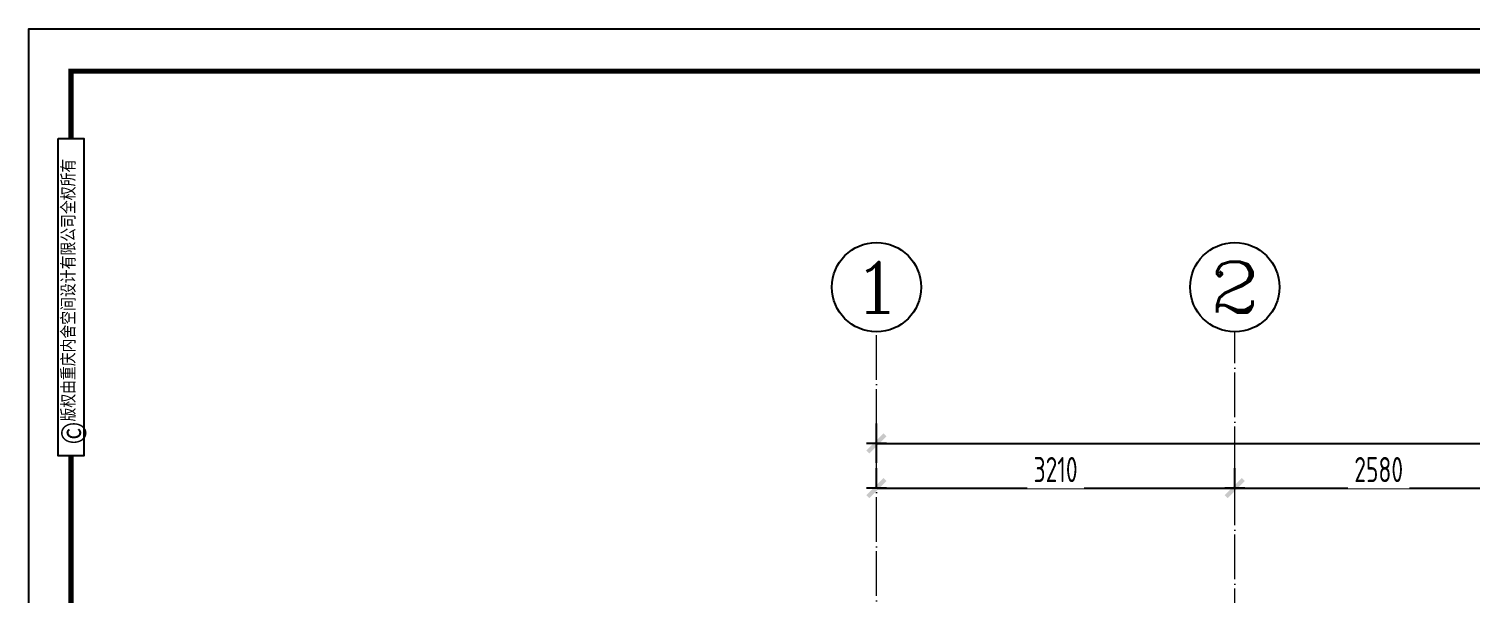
# Model space of a CAD drawing. Header units: inches. Extents: x -50945 to 250244, y -404780 to 18493.
# Drawn here: x 27755 to 40670, y -342407 to -337352 of the extents above; entities that cross this region are included whole.
import ezdxf
from ezdxf.enums import TextEntityAlignment as Align

# ---------------------------------------------------------------- set-up
doc = ezdxf.new("R2010")
doc.units = ezdxf.units.IN
doc.header["$MEASUREMENT"] = 0
doc.linetypes.add('DOTE', pattern=[2.42, 2, -0.2, 0.02, -0.2])
for name, color, linetype in [('15开关布置图-YJ', 2, 'Continuous'), ('AXIS', 1, 'Continuous'), ('AXIS_TEXT', 7, 'Continuous'), ('A图框', 7, 'Continuous'), ('D-ARCHI', 250, 'Continuous'), ('外标注', 50, 'Continuous')]:
    doc.layers.add(name, color=color, linetype=linetype)
doc.styles.add('04.YBC-外标注3.0', font='', dxfattribs={"width": 0.8, "height": 3})
doc.styles.add('_TCH_AXIS', font='COMPLEX', dxfattribs={"bigfont": 'GBCBIG'})
doc.styles.add('COMPLEX', font='COMPLEX')
doc.styles.add('HBA-DIMT', font='ARCHS.SHX', dxfattribs={"width": 0.8})
doc.styles.get('04.YBC-外标注3.0').set_extended_font_data('SimSun')
doc.dimstyles.new('HBA_40', dxfattribs={"dimscale": 50, "dimtxt": 2.5, "dimasz": 0.1, "dimexe": 2, "dimexo": 2.5, "dimgap": 0.6, "dimtad": 1, "dimdec": 0, "dimrnd": 5, "dimzin": 0, "dimtxsty": 'HBA-DIMT', "dimblk": 'HBA_DIMENSION_TICK', "dimblk1": 'HBA_DIMENSION_TICK', "dimblk2": 'HBA_DIMENSION_TICK', "dimcen": 0.125, "dimclrd": 44, "dimclre": 44, "dimclrt": 2, "dimadec": 0, "dimazin": 0, "dimtfac": 1, "dimtdec": 0, "dimtix": 1, "dimtmove": 1, "dimatfit": 3, "dimldrblk": 'HBA_Leader_Dot', "dimfxl": 0, "dimtvp": 1, "dimtfill": 1, "dimtolj": 1, "dimtzin": 0, "dimarcsym": 0})

# ---------------------------------------------------------------- blocks, each defined once
blk = doc.blocks.new('HBA_DIMENSION_TICK')
at = {"color": 0, "linetype": 'ByBlock'}
for p, q in [((-10, 0), (0, 0)), ((0, 0), (10, 0))]:
    blk.add_line(p, q, dxfattribs=at)
at = {"color": 50, "linetype": 'ByBlock'}
blk.add_solid([(-10, -7), (-7, -10), (7, 10), (10, 7)], dxfattribs=at)
blk = doc.blocks.new('*D417')
at = {"layer": 'Defpoints', "color": 0, "transparency": 16777216}
for p in [(38560, -341466), (35350, -341691), (38560, -341691)]:
    blk.add_point(p, dxfattribs=at)
at = {"layer": '外标注', "color": 44, "lineweight": -2, "transparency": 16777216}
for p, q in [((35350, -341466), (35350, -341286)), ((38560, -341466), (38560, -341286)), ((35359, -341466), (38551, -341466))]:
    blk.add_line(p, q, dxfattribs=at)
at = {"layer": '外标注', "color": 44, "lineweight": -2, "transparency": 16777216, "xscale": 9, "yscale": 9, "zscale": 9, "rotation": 180}
blk.add_blockref('HBA_DIMENSION_TICK', (35350, -341466), dxfattribs=at)
at = {"layer": '外标注', "color": 44, "lineweight": -2, "transparency": 16777216, "xscale": 9, "yscale": 9, "zscale": 9}
blk.add_blockref('HBA_DIMENSION_TICK', (38560, -341466), dxfattribs=at)
at = {"layer": '外标注', "color": 2, "transparency": 16777216, "insert": (36955, -341300), "char_height": 225, "attachment_point": 5, "style": 'HBA-DIMT', "bg_fill": 3, "box_fill_scale": 1.25, "bg_fill_color": 256, "bg_fill_true_color": 13158600, "bg_fill_transparency": 0}
blk.add_mtext('\\A1;3210', dxfattribs=at)
blk = doc.blocks.new('HBA_Leader_Dot')
at = {"color": 0, "linetype": 'ByBlock'}
blk.add_line((-5, 0), (-10, 0), dxfattribs=at)
at = {"color": 0, "linetype": 'ByBlock', "const_width": 5}
blk.add_lwpolyline([(-2.5, 0, 1), (2.5, 0, 1)], format="xyb", close=True, dxfattribs=at)
blk = doc.blocks.new('*D418')
at = {"layer": 'Defpoints', "color": 0, "transparency": 16777216}
for p in [(41140, -341466), (38560, -341691), (41140, -341691)]:
    blk.add_point(p, dxfattribs=at)
at = {"layer": '外标注', "color": 44, "lineweight": -2, "transparency": 16777216}
for p, q in [((38560, -341466), (38560, -341286)), ((41140, -341466), (41140, -341286)), ((38569, -341466), (41131, -341466))]:
    blk.add_line(p, q, dxfattribs=at)
at = {"layer": '外标注', "color": 44, "lineweight": -2, "transparency": 16777216, "xscale": 9, "yscale": 9, "zscale": 9, "rotation": 180}
blk.add_blockref('HBA_DIMENSION_TICK', (38560, -341466), dxfattribs=at)
at = {"layer": '外标注', "color": 44, "lineweight": -2, "transparency": 16777216, "xscale": 9, "yscale": 9, "zscale": 9}
blk.add_blockref('HBA_DIMENSION_TICK', (41140, -341466), dxfattribs=at)
at = {"layer": '外标注', "color": 2, "transparency": 16777216, "insert": (39850, -341300), "char_height": 225, "attachment_point": 5, "style": 'HBA-DIMT', "bg_fill": 3, "box_fill_scale": 1.25, "bg_fill_color": 256, "bg_fill_true_color": 13158600, "bg_fill_transparency": 0}
blk.add_mtext('\\A1;2580', dxfattribs=at)
blk = doc.blocks.new('*D421')
at = {"layer": 'Defpoints', "color": 0, "transparency": 16777216}
for p in [(50050, -341066), (35350, -341466), (50050, -341466)]:
    blk.add_point(p, dxfattribs=at)
at = {"layer": '外标注', "color": 44, "lineweight": -2, "transparency": 16777216}
for p, q in [((35350, -341241), (35350, -340886)), ((50050, -341241), (50050, -340886)), ((35359, -341066), (50041, -341066))]:
    blk.add_line(p, q, dxfattribs=at)
at = {"layer": '外标注', "color": 44, "lineweight": -2, "transparency": 16777216, "xscale": 9, "yscale": 9, "zscale": 9, "rotation": 180}
blk.add_blockref('HBA_DIMENSION_TICK', (35350, -341066), dxfattribs=at)
at = {"layer": '外标注', "color": 44, "lineweight": -2, "transparency": 16777216, "xscale": 9, "yscale": 9, "zscale": 9}
blk.add_blockref('HBA_DIMENSION_TICK', (50050, -341066), dxfattribs=at)
at = {"layer": '外标注', "color": 2, "transparency": 16777216, "insert": (42700, -340900), "char_height": 225, "attachment_point": 5, "style": 'HBA-DIMT', "bg_fill": 3, "box_fill_scale": 1.25, "bg_fill_color": 256, "bg_fill_true_color": 13158600, "bg_fill_transparency": 0}
blk.add_mtext('\\A1;14700', dxfattribs=at)
blk = doc.blocks.new('_AXISO')
blk.add_circle((0, 0), 0.5)
at = {"layer": 'AXIS_TEXT', "style": 'COMPLEX', "width": 1.041667}
blk.add_attdef('A', text='', height=0.56, dxfattribs=at).set_placement((-0.25, -0.28), (0.25, -0.28), align=Align.FIT)
blk = doc.blocks.new('gegeg')
at = {"layer": 'A图框'}
for points in [[(162587, -39218), (162587, -60008), (133187, -60008), (133187, -39218)], [(133431, -40125), (133643, -40125), (133643, -42755), (133431, -42755)]]:
    blk.add_lwpolyline(points, close=True, dxfattribs=at)
at = {"layer": 'A图框', "const_width": 42}
for points in [[(133537, -40125), (133537, -39568), (162237, -39568), (162237, -57908)], [(133537, -57908), (133537, -42755)]]:
    blk.add_lwpolyline(points, dxfattribs=at)
at = {"layer": 'A图框', "rotation": 90, "style": '04.YBC-外标注3.0'}
for s, insert, char_height, width, attachment_point in [('版权由重庆内舍空间设计有限公司全权所有', (133460, -42471), 105, 2420.6, 1), ('©', (133559, -42567), 210, 191.34, 5)]:
    blk.add_mtext(s, dxfattribs=dict(at, insert=insert, char_height=char_height, width=width, attachment_point=attachment_point))

msp = doc.modelspace()

# ---------------------------------------------------------------- block references
at = {"layer": 'AXIS'}
ref = msp.add_blockref('_AXISO', (35350.5, -339666.05), dxfattribs=dict(at, xscale=800, yscale=800, zscale=800))
ref.add_attrib('A', '1', dxfattribs={"layer": 'AXIS_TEXT', "height": 452.55, "style": '_TCH_AXIS', "width": 2.333333}).set_placement((35124.22, -339892.32), (35576.77, -339892.32), align=Align.FIT)
ref = msp.add_blockref('_AXISO', (38560.5, -339666.05), dxfattribs=dict(at, xscale=800, yscale=800, zscale=800))
ref.add_attrib('A', '2', dxfattribs={"layer": 'AXIS_TEXT', "height": 452.55, "style": '_TCH_AXIS', "width": 1.5}).set_placement((38334.22, -339892.32), (38786.77, -339892.32), align=Align.FIT)

# ---------------------------------------------------------------- dimensions: what is measured, and where the dimension line sits
at = {"layer": '外标注'}
dim = msp.add_linear_dim(base=(38560.5, -341466.05), p1=(35350.5, -341690.63), p2=(38560.5, -341690.63), dimstyle='HBA_40', override={"dimscale": 90, "dimfxl": 200, "dimfxlon": 1}, dxfattribs=at)
dim.commit()
dim.dimension.update_dxf_attribs({"geometry": '*D417', "text_midpoint": (36955.5, -341299.55)})

# ---------------------------------------------------------------- next in the draw order: dimensions: what is measured, and where the dimension line sits
dim = msp.add_linear_dim(base=(41140.5, -341466.05), p1=(38560.5, -341690.63), p2=(41140.5, -341690.63), dimstyle='HBA_40', override={"dimscale": 90, "dimfxl": 200, "dimfxlon": 1}, dxfattribs=at)
dim.commit()
dim.dimension.update_dxf_attribs({"geometry": '*D418', "text_midpoint": (39850.5, -341299.55)})

# ---------------------------------------------------------------- next in the draw order: dimensions: what is measured, and where the dimension line sits
dim = msp.add_linear_dim(base=(50050.5, -341066.05), p1=(35350.5, -341466.05), p2=(50050.5, -341466.05), dimstyle='HBA_40', override={"dimscale": 90, "dimfxl": 200, "dimfxlon": 1}, dxfattribs=at)
dim.commit()
dim.dimension.update_dxf_attribs({"geometry": '*D421', "text_midpoint": (42700.5, -340899.55)})

# ---------------------------------------------------------------- next in the draw order: linework, layer by layer
at = {"layer": 'D-ARCHI', "color": 251, "linetype": 'DOTE', "lineweight": 5, "ltscale": 200}
for p, q in [((35350.5, -355014.62), (35350.5, -340066.05)), ((38560.5, -347606.29), (38560.5, -340066.05))]:
    msp.add_line(p, q, dxfattribs=at)

# ---------------------------------------------------------------- next in the draw order: block references
at = {"layer": '15开关布置图-YJ', "color": 2, "xscale": 1.081091401797356, "yscale": 1.081091401797356, "zscale": 1.081091401797356}
msp.add_blockref('gegeg', (-116232.48, -294954.08), dxfattribs=at)

doc.saveas('drawing.dxf')
